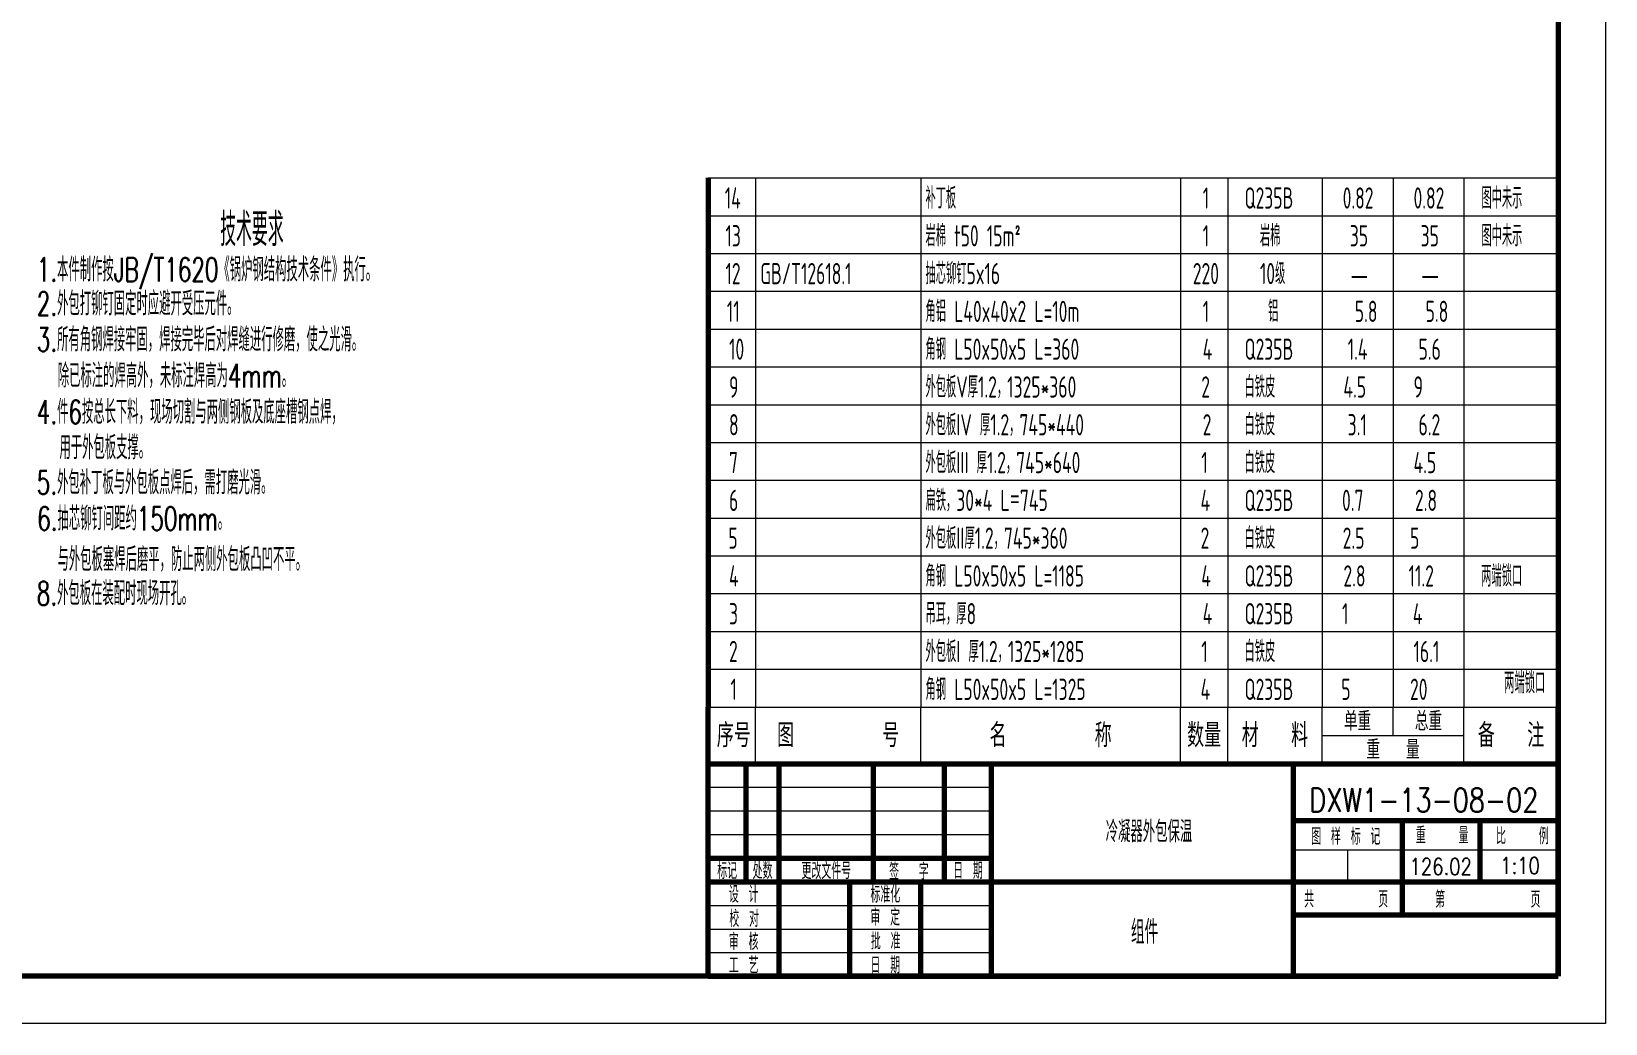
# Model space of a CAD drawing. Header units: millimetres. Extents: x 176693 to 196875, y 147562 to 159646.
# Drawn here: x 193542 to 196875, y 151219 to 153319 of the extents above; entities that cross this region are included whole.
import ezdxf
from ezdxf.enums import TextEntityAlignment as Align

# ---------------------------------------------------------------- set-up
doc = ezdxf.new("R2010")
doc.units = ezdxf.units.MM
for name, color, linetype, lineweight in [('1轮廓实线层', 7, 'Continuous', 70), ('2细线层', 4, 'Continuous', 18), ('6文字层', 3, 'Continuous', 18), ('图框层', 7, 'Continuous', 18)]:
    doc.layers.add(name, color=color, linetype=linetype, lineweight=lineweight)
doc.styles.add('HC_TEXTSTYLE', font='isocp.shx', dxfattribs={"width": 0.667, "bigfont": 'gbcbig.shx'})
doc.styles.add('HZTXT', font='simplex.shx', dxfattribs={"bigfont": 'gbcbig.shx'})
doc.styles.add('PC_TEXTSTYLE', font='txt.shx', dxfattribs={"width": 0.8, "bigfont": 'gbcbig.shx'})

# ---------------------------------------------------------------- blocks, each defined once
blk = doc.blocks.new('双良明细表')
at = {"layer": '1轮廓实线层'}
for p, q in [((-180, 8), (-180, 0)), ((0, 8), (0, 0))]:
    blk.add_line(p, q, dxfattribs=at)
at = {"layer": '2细线层'}
for p, q in [((-180, 8), (0, 8)), ((-170, 8), (-170, 0)), ((-135, 8), (-135, 0)), ((-80, 8), (-80, 0)), ((-70, 8), (-70, 0)), ((-50, 8), (-50, 0)), ((-35, 8), (-35, 0)), ((-20, 8), (-20, 0)), ((-180, 0), (0, 0))]:
    blk.add_line(p, q, dxfattribs=at)
at = {"layer": '6文字层', "style": 'HC_TEXTSTYLE'}
for tag, p, p2 in [('序号', (-179, 1.5), (-171, 1.5)), ('代号', (-169, 1.5), (-136, 1.5)), ('名称', (-134, 1.5), (-81, 1.5)), ('数量', (-79, 1.5), (-71, 1.5)), ('材料', (-69, 1.5), (-51, 1.5)), ('单重', (-49, 1.5), (-36, 1.5)), ('总重', (-34, 1.5), (-21, 1.5)), ('备注', (-19, 1.5), (-1, 1.5))]:
    blk.add_attdef(tag, text='', height=4.5, dxfattribs=at).set_placement(p, p2, align=Align.FIT)
blk = doc.blocks.new('双良明细表$INVTITLE')
at = {"layer": '1轮廓实线层'}
for p, q in [((-180, 0), (-180, 12)), ((0, 0), (0, 12))]:
    blk.add_line(p, q, dxfattribs=at)
at = {"layer": '2细线层'}
for p, q in [((-170, 0), (-170, 12)), ((-135, 0), (-135, 12)), ((-80, 0), (-80, 12)), ((-70, 0), (-70, 12)), ((-50, 0), (-50, 12)), ((-35, 6), (-35, 12)), ((-20, 0), (-20, 12)), ((-50, 6), (-20, 6))]:
    blk.add_line(p, q, dxfattribs=at)
at = {"layer": '6文字层', "style": 'HZTXT'}
for s, height, p in [('单重', 4, (-42.5, 9)), ('总重', 4, (-27.5, 9)), ('序号', 5, (-174.59, 6)), ('图     号', 5, (-152.5, 6)), ('名     称', 5, (-107.5, 6)), ('数量', 5, (-75, 6)), ('材  料', 5, (-60, 6)), ('备  注', 5, (-10, 6)), ('重  量', 4, (-35, 3))]:
    blk.add_text(s, height=height, dxfattribs=at).set_placement(p, align=Align.MIDDLE_CENTER)

msp = doc.modelspace()

# ---------------------------------------------------------------- linework, layer by layer
at = {"color": 1}
for p, q in [((196337.356, 152799.565), (196369.243, 152799.565)), ((196487.356, 152799.565), (196519.243, 152799.565))]:
    msp.add_line(p, q, dxfattribs=at)
at = {"layer": '1轮廓实线层'}
for p, q in [((196774.672, 155318.636), (196774.672, 151318.636)), ((194974.672, 151768.636), (196774.672, 151768.636)), ((194974.672, 151318.636), (194974.672, 151768.636)), ((194974.672, 151318.636), (194974.672, 151768.636)), ((195054.672, 151518.636), (195054.672, 151768.636)), ((195124.672, 151518.636), (195124.672, 151768.636)), ((195324.672, 151518.636), (195324.672, 151768.636)), ((195474.672, 151518.636), (195474.672, 151768.636)), ((195574.672, 151318.636), (195574.672, 151768.636)), ((196214.145, 151318.636), (196214.145, 151768.636)), ((196774.672, 151318.636), (196774.672, 151768.636)), ((196214.145, 151648.636), (196774.672, 151648.636)), ((196444.469, 151448.636), (196444.469, 151648.636)), ((196609.57, 151518.636), (196609.57, 151648.636)), ((194974.672, 151568.636), (195574.672, 151568.636)), ((194974.672, 151518.636), (195574.672, 151518.636)), ((195124.672, 151318.636), (195124.672, 151518.636)), ((195274.672, 151318.636), (195274.672, 151518.636)), ((195424.672, 151318.636), (195424.672, 151518.636)), ((195574.672, 151518.636), (196774.672, 151518.636)), ((196214.145, 151448.636), (196774.672, 151448.636)), ((196774.672, 151318.636), (191184.672, 151318.636)), ((194974.672, 151318.636), (196774.672, 151318.636))]:
    msp.add_line(p, q, dxfattribs=at)
at = {"layer": '2细线层'}
for p, q in [((196874.672, 155418.636), (196874.672, 151218.636)), ((196874.672, 151218.636), (190934.672, 151218.636))]:
    msp.add_line(p, q, dxfattribs=at)
at = {"layer": '2细线层', "color": 161}
for p, q in [((194974.672, 151718.636), (195574.672, 151718.636)), ((194974.672, 151668.636), (195574.672, 151668.636)), ((194974.672, 151618.636), (195574.672, 151618.636)), ((194974.672, 151468.636), (195574.672, 151468.636)), ((194974.672, 151418.636), (195574.672, 151418.636)), ((194974.672, 151368.636), (195574.672, 151368.636))]:
    msp.add_line(p, q, dxfattribs=at)
at = {"layer": '2细线层', "color": 75}
msp.add_line((196329.307, 151518.636), (196329.307, 151586.039), dxfattribs=at)
at = {"layer": '图框层'}
msp.add_line((196214.145, 151586.039), (196774.672, 151586.039), dxfattribs=at)

# ---------------------------------------------------------------- block references
at = {"layer": '1轮廓实线层'}
ref = msp.add_blockref('双良明细表', (196774.672, 152928.636), dxfattribs=dict(at, xscale=10, yscale=10, zscale=10))
ref.add_attrib('序号', '14', (195009.665, 152943.636), dxfattribs={"layer": '6文字层', "height": 45, "style": 'HC_TEXTSTYLE', "width": 0.667})
ref.add_attrib('名称', '补丁板', (195434.672, 152943.636), dxfattribs={"layer": '6文字层', "height": 45, "style": 'HC_TEXTSTYLE', "width": 0.667})
ref.add_attrib('数量', '1', (196021.671, 152943.636), dxfattribs={"layer": '6文字层', "height": 45, "style": 'HC_TEXTSTYLE', "width": 0.667})
ref.add_attrib('材料', 'Q235B', (196110.14, 152943.636), dxfattribs={"layer": '6文字层', "height": 45, "style": 'HC_TEXTSTYLE', "width": 0.667})
ref.add_attrib('单重', '0.82', (196318.14, 152943.636), dxfattribs={"layer": '6文字层', "height": 45, "style": 'HC_TEXTSTYLE', "width": 0.667})
ref.add_attrib('总重', '0.82', (196468.14, 152943.636), dxfattribs={"layer": '6文字层', "height": 45, "style": 'HC_TEXTSTYLE', "width": 0.667})
ref.add_attrib('备注', '图中未示', (196612.002, 152943.636), dxfattribs={"layer": '6文字层', "height": 45, "style": 'HC_TEXTSTYLE', "width": 0.667})
ref = msp.add_blockref('双良明细表', (196774.672, 152848.636), dxfattribs=dict(at, xscale=10, yscale=10, zscale=10))
ref.add_attrib('序号', '13', (195011.165, 152863.636), dxfattribs={"layer": '6文字层', "height": 45, "style": 'HC_TEXTSTYLE', "width": 0.667})
ref.add_attrib('名称', '岩棉 t50 15m%%178', (195434.672, 152863.636), dxfattribs={"layer": '6文字层', "height": 45, "style": 'HC_TEXTSTYLE', "width": 0.67})
ref.add_attrib('数量', '1', (196021.671, 152863.636), dxfattribs={"layer": '6文字层', "height": 45, "style": 'HC_TEXTSTYLE', "width": 0.667})
ref.add_attrib('材料', '岩棉', (196142.851, 152863.636), dxfattribs={"layer": '6文字层', "height": 45, "style": 'HC_TEXTSTYLE', "width": 0.667})
ref.add_attrib('单重', '35', (196333.152, 152863.636), dxfattribs={"layer": '6文字层', "height": 45, "style": 'HC_TEXTSTYLE', "width": 0.67})
ref.add_attrib('总重', '35', (196483.152, 152863.636), dxfattribs={"layer": '6文字层', "height": 45, "style": 'HC_TEXTSTYLE', "width": 0.67})
ref.add_attrib('备注', '图中未示', (196612.002, 152863.636), dxfattribs={"layer": '6文字层', "height": 45, "style": 'HC_TEXTSTYLE', "width": 0.667})
ref = msp.add_blockref('双良明细表', (196774.672, 152768.636), dxfattribs=dict(at, xscale=10, yscale=10, zscale=10))
ref.add_attrib('序号', '12', (195011.161, 152783.636), dxfattribs={"layer": '6文字层', "height": 45, "style": 'HC_TEXTSTYLE', "width": 0.667})
ref.add_attrib('代号', 'GB/T12618.1', (195084.672, 152783.636), dxfattribs={"layer": '6文字层', "height": 45, "style": 'HC_TEXTSTYLE', "width": 0.667})
ref.add_attrib('名称', '抽芯铆钉5x16', (195434.672, 152783.636), dxfattribs={"layer": '6文字层', "height": 45, "style": 'HC_TEXTSTYLE', "width": 0.67})
ref.add_attrib('数量', '220', (196000.648, 152783.636), dxfattribs={"layer": '6文字层', "height": 45, "style": 'HC_TEXTSTYLE', "width": 0.67})
ref.add_attrib('材料', '10级', (196142.934, 152783.636), dxfattribs={"layer": '6文字层', "height": 45, "style": 'HC_TEXTSTYLE', "width": 0.667})
ref = msp.add_blockref('双良明细表', (196774.672, 152688.636), dxfattribs=dict(at, xscale=10, yscale=10, zscale=10))
ref.add_attrib('序号', '11', (195014.167, 152703.636), dxfattribs={"layer": '6文字层', "height": 45, "style": 'HC_TEXTSTYLE', "width": 0.667})
ref.add_attrib('名称', '角铝 L40x40x2 L=10m', (195434.672, 152703.636), dxfattribs={"layer": '6文字层', "height": 45, "style": 'HC_TEXTSTYLE', "width": 0.67})
ref.add_attrib('数量', '1', (196021.671, 152703.636), dxfattribs={"layer": '6文字层', "height": 45, "style": 'HC_TEXTSTYLE', "width": 0.667})
ref.add_attrib('材料', '铝', (196160.221, 152703.636), dxfattribs={"layer": '6文字层', "height": 45, "style": 'HC_TEXTSTYLE', "width": 0.667})
ref.add_attrib('单重', '5.8', (196343.669, 152703.636), dxfattribs={"layer": '6文字层', "height": 45, "style": 'HC_TEXTSTYLE', "width": 0.67})
ref.add_attrib('总重', '5.8', (196493.669, 152703.636), dxfattribs={"layer": '6文字层', "height": 45, "style": 'HC_TEXTSTYLE', "width": 0.67})
ref = msp.add_blockref('双良明细表', (196774.672, 152608.636), dxfattribs=dict(at, xscale=10, yscale=10, zscale=10))
ref.add_attrib('序号', '10', (195018.669, 152623.636), dxfattribs={"layer": '6文字层', "height": 45, "style": 'HC_TEXTSTYLE', "width": 0.67})
ref.add_attrib('名称', '角钢 L50x50x5 L=360', (195434.672, 152623.636), dxfattribs={"layer": '6文字层', "height": 45, "style": 'HC_TEXTSTYLE', "width": 0.67})
ref.add_attrib('数量', '4', (196021.671, 152623.636), dxfattribs={"layer": '6文字层', "height": 45, "style": 'HC_TEXTSTYLE', "width": 0.67})
ref.add_attrib('材料', 'Q235B', (196110.14, 152623.636), dxfattribs={"layer": '6文字层', "height": 45, "style": 'HC_TEXTSTYLE', "width": 0.667})
ref.add_attrib('单重', '1.4', (196328.662, 152623.636), dxfattribs={"layer": '6文字层', "height": 45, "style": 'HC_TEXTSTYLE', "width": 0.67})
ref.add_attrib('总重', '5.6', (196478.662, 152623.636), dxfattribs={"layer": '6文字层', "height": 45, "style": 'HC_TEXTSTYLE', "width": 0.67})
ref = msp.add_blockref('双良明细表', (196774.672, 152528.636), dxfattribs=dict(at, xscale=10, yscale=10, zscale=10))
ref.add_attrib('序号', '9', (195018.645, 152543.636), dxfattribs={"layer": '6文字层', "height": 45, "style": 'HC_TEXTSTYLE', "width": 0.67})
ref.add_attrib('名称', '外包板V厚1.2，1325*360', (195434.672, 152543.636), dxfattribs={"layer": '6文字层', "height": 45, "style": 'HC_TEXTSTYLE', "width": 0.67})
ref.add_attrib('数量', '2', (196018.665, 152543.636), dxfattribs={"layer": '6文字层', "height": 45, "style": 'HC_TEXTSTYLE', "width": 0.667})
ref.add_attrib('材料', '白铁皮', (196110.14, 152543.636), dxfattribs={"layer": '6文字层', "height": 45, "style": 'HC_TEXTSTYLE', "width": 0.67})
ref.add_attrib('单重', '4.5', (196319.657, 152543.636), dxfattribs={"layer": '6文字层', "height": 45, "style": 'HC_TEXTSTYLE', "width": 0.67})
ref.add_attrib('总重', '9', (196468.152, 152543.636), dxfattribs={"layer": '6文字层', "height": 45, "style": 'HC_TEXTSTYLE', "width": 0.67})
ref = msp.add_blockref('双良明细表', (196774.672, 152448.636), dxfattribs=dict(at, xscale=10, yscale=10, zscale=10))
ref.add_attrib('序号', '8', (195018.669, 152463.636), dxfattribs={"layer": '6文字层', "height": 45, "style": 'HC_TEXTSTYLE', "width": 0.667})
ref.add_attrib('名称', '外包板IV 厚1.2，745*440', (195434.672, 152463.636), dxfattribs={"layer": '6文字层', "height": 45, "style": 'HC_TEXTSTYLE', "width": 0.67})
ref.add_attrib('数量', '2', (196021.671, 152463.636), dxfattribs={"layer": '6文字层', "height": 45, "style": 'HC_TEXTSTYLE', "width": 0.67})
ref.add_attrib('材料', '白铁皮', (196110.14, 152463.636), dxfattribs={"layer": '6文字层', "height": 45, "style": 'HC_TEXTSTYLE', "width": 0.67})
ref.add_attrib('单重', '3.1', (196328.662, 152463.636), dxfattribs={"layer": '6文字层', "height": 45, "style": 'HC_TEXTSTYLE', "width": 0.67})
ref.add_attrib('总重', '6.2', (196478.662, 152463.636), dxfattribs={"layer": '6文字层', "height": 45, "style": 'HC_TEXTSTYLE', "width": 0.67})
ref = msp.add_blockref('双良明细表', (196774.672, 152368.636), dxfattribs=dict(at, xscale=10, yscale=10, zscale=10))
ref.add_attrib('序号', '7', (195018.645, 152383.636), dxfattribs={"layer": '6文字层', "height": 45, "style": 'HC_TEXTSTYLE', "width": 0.67})
ref.add_attrib('名称', '外包板III 厚1.2，745*640', (195434.672, 152383.636), dxfattribs={"layer": '6文字层', "height": 45, "style": 'HC_TEXTSTYLE', "width": 0.67})
ref.add_attrib('数量', '1', (196018.665, 152383.636), dxfattribs={"layer": '6文字层', "height": 45, "style": 'HC_TEXTSTYLE', "width": 0.67})
ref.add_attrib('材料', '白铁皮', (196110.14, 152383.636), dxfattribs={"layer": '6文字层', "height": 45, "style": 'HC_TEXTSTYLE', "width": 0.67})
ref.add_attrib('总重', '4.5', (196468.152, 152383.636), dxfattribs={"layer": '6文字层', "height": 45, "style": 'HC_TEXTSTYLE', "width": 0.67})
ref = msp.add_blockref('双良明细表', (196774.672, 152288.636), dxfattribs=dict(at, xscale=10, yscale=10, zscale=10))
ref.add_attrib('序号', '6', (195018.669, 152303.636), dxfattribs={"layer": '6文字层', "height": 45, "style": 'HC_TEXTSTYLE', "width": 0.67})
ref.add_attrib('名称', '扁铁，30*4 L＝745', (195434.672, 152303.636), dxfattribs={"layer": '6文字层', "height": 45, "style": 'HC_TEXTSTYLE', "width": 0.67})
ref.add_attrib('数量', '4', (196017.168, 152303.636), dxfattribs={"layer": '6文字层', "height": 45, "style": 'HC_TEXTSTYLE', "width": 0.667})
ref.add_attrib('材料', 'Q235B', (196110.14, 152303.636), dxfattribs={"layer": '6文字层', "height": 45, "style": 'HC_TEXTSTYLE', "width": 0.667})
ref.add_attrib('单重', '0.7', (196316.644, 152303.636), dxfattribs={"layer": '6文字层', "height": 45, "style": 'HC_TEXTSTYLE', "width": 0.67})
ref.add_attrib('总重', '2.8', (196471.1, 152303.636), dxfattribs={"layer": '6文字层', "height": 45, "style": 'HC_TEXTSTYLE', "width": 0.67})
ref = msp.add_blockref('双良明细表', (196774.672, 152208.636), dxfattribs=dict(at, xscale=10, yscale=10, zscale=10))
ref.add_attrib('序号', '5', (195017.168, 152223.636), dxfattribs={"layer": '6文字层', "height": 45, "style": 'HC_TEXTSTYLE', "width": 0.67})
ref.add_attrib('名称', '外包板II厚1.2，745*360', (195434.672, 152223.636), dxfattribs={"layer": '6文字层', "height": 45, "style": 'HC_TEXTSTYLE', "width": 0.67})
ref.add_attrib('数量', '2', (196017.168, 152223.636), dxfattribs={"layer": '6文字层', "height": 45, "style": 'HC_TEXTSTYLE', "width": 0.67})
ref.add_attrib('材料', '白铁皮', (196110.14, 152223.636), dxfattribs={"layer": '6文字层', "height": 45, "style": 'HC_TEXTSTYLE', "width": 0.67})
ref.add_attrib('单重', '2.5', (196318.102, 152223.636), dxfattribs={"layer": '6文字层', "height": 45, "style": 'HC_TEXTSTYLE', "width": 0.67})
ref.add_attrib('总重', '5', (196460.648, 152223.636), dxfattribs={"layer": '6文字层', "height": 45, "style": 'HC_TEXTSTYLE', "width": 0.67})
ref = msp.add_blockref('双良明细表', (196774.672, 152128.636), dxfattribs=dict(at, xscale=10, yscale=10, zscale=10))
ref.add_attrib('序号', '4', (195018.669, 152143.636), dxfattribs={"layer": '6文字层', "height": 45, "style": 'HC_TEXTSTYLE', "width": 0.67})
ref.add_attrib('名称', '角钢 L50x50x5 L=1185', (195434.672, 152143.636), dxfattribs={"layer": '6文字层', "height": 45, "style": 'HC_TEXTSTYLE', "width": 0.67})
ref.add_attrib('数量', '4', (196018.669, 152143.636), dxfattribs={"layer": '6文字层', "height": 45, "style": 'HC_TEXTSTYLE', "width": 0.67})
ref.add_attrib('材料', 'Q235B', (196110.14, 152143.636), dxfattribs={"layer": '6文字层', "height": 45, "style": 'HC_TEXTSTYLE', "width": 0.667})
ref.add_attrib('单重', '2.8', (196319.657, 152143.636), dxfattribs={"layer": '6文字层', "height": 45, "style": 'HC_TEXTSTYLE', "width": 0.67})
ref.add_attrib('总重', '11.2', (196457.651, 152143.636), dxfattribs={"layer": '6文字层', "height": 45, "style": 'HC_TEXTSTYLE', "width": 0.67})
ref.add_attrib('备注', '两端锁口', (196611.446, 152143.636), dxfattribs={"layer": '6文字层', "height": 45, "style": 'HC_TEXTSTYLE', "width": 0.67})
ref = msp.add_blockref('双良明细表', (196774.672, 152048.636), dxfattribs=dict(at, xscale=10, yscale=10, zscale=10))
ref.add_attrib('序号', '3', (195018.665, 152063.636), dxfattribs={"layer": '6文字层', "height": 45, "style": 'HC_TEXTSTYLE', "width": 0.67})
ref.add_attrib('名称', '吊耳，厚8', (195434.672, 152063.636), dxfattribs={"layer": '6文字层', "height": 45, "style": 'HC_TEXTSTYLE', "width": 0.67})
ref.add_attrib('数量', '4', (196021.671, 152063.636), dxfattribs={"layer": '6文字层', "height": 45, "style": 'HC_TEXTSTYLE', "width": 0.67})
ref.add_attrib('材料', 'Q235B', (196110.14, 152063.636), dxfattribs={"layer": '6文字层', "height": 45, "style": 'HC_TEXTSTYLE', "width": 0.667})
ref.add_attrib('单重', '1', (196316.651, 152063.636), dxfattribs={"layer": '6文字层', "height": 45, "style": 'HC_TEXTSTYLE', "width": 0.67})
ref.add_attrib('总重', '4', (196466.651, 152063.636), dxfattribs={"layer": '6文字层', "height": 45, "style": 'HC_TEXTSTYLE', "width": 0.67})
ref = msp.add_blockref('双良明细表', (196774.672, 151968.636), dxfattribs=dict(at, xscale=10, yscale=10, zscale=10))
ref.add_attrib('序号', '2', (195018.645, 151983.636), dxfattribs={"layer": '6文字层', "height": 45, "style": 'HC_TEXTSTYLE', "width": 0.67})
ref.add_attrib('名称', '外包板I 厚1.2，1325*1285', (195434.672, 151983.636), dxfattribs={"layer": '6文字层', "height": 45, "style": 'HC_TEXTSTYLE', "width": 0.67})
ref.add_attrib('数量', '1', (196018.665, 151983.636), dxfattribs={"layer": '6文字层', "height": 45, "style": 'HC_TEXTSTYLE', "width": 0.67})
ref.add_attrib('材料', '白铁皮', (196110.14, 151983.636), dxfattribs={"layer": '6文字层', "height": 45, "style": 'HC_TEXTSTYLE', "width": 0.67})
ref.add_attrib('总重', '16.1', (196468.152, 151983.636), dxfattribs={"layer": '6文字层', "height": 45, "style": 'HC_TEXTSTYLE', "width": 0.67})
ref = msp.add_blockref('双良明细表', (196774.672, 151888.636), dxfattribs=dict(at, xscale=10, yscale=10, zscale=10))
ref.add_attrib('序号', '1', (195021.671, 151903.636), dxfattribs={"layer": '6文字层', "height": 45, "style": 'HC_TEXTSTYLE', "width": 0.667})
ref.add_attrib('名称', '角钢 L50x50x5 L=1325', (195434.672, 151903.636), dxfattribs={"layer": '6文字层', "height": 45, "style": 'HC_TEXTSTYLE', "width": 0.67})
ref.add_attrib('数量', '4', (196017.168, 151903.636), dxfattribs={"layer": '6文字层', "height": 45, "style": 'HC_TEXTSTYLE', "width": 0.667})
ref.add_attrib('材料', 'Q235B', (196110.14, 151903.636), dxfattribs={"layer": '6文字层', "height": 45, "style": 'HC_TEXTSTYLE', "width": 0.667})
ref.add_attrib('单重', '5', (196315.155, 151903.636), dxfattribs={"layer": '6文字层', "height": 45, "style": 'HC_TEXTSTYLE', "width": 0.67})
ref.add_attrib('总重', '20', (196460.653, 151903.636), dxfattribs={"layer": '6文字层', "height": 45, "style": 'HC_TEXTSTYLE', "width": 0.67})
ref.add_attrib('备注', '两端锁口', (196660.067, 151917.317), dxfattribs={"layer": '6文字层', "height": 45, "style": 'HC_TEXTSTYLE', "width": 0.67})
at = {"layer": '图框层', "xscale": 10, "yscale": 10, "zscale": 10}
msp.add_blockref('双良明细表$INVTITLE', (196774.672, 151768.636), dxfattribs=at)

# ---------------------------------------------------------------- texts
at = {"layer": '6文字层', "style": 'PC_TEXTSTYLE', "width": 0.667}
for s, height, p in [('技术要求', 70, (193941.108, 152864.414)), ('1.本件制作按JB/T1620《锅炉钢结构技术条件》执行。', 50, (193552.875, 152789.52)), ('2.外包打铆钉固定时应避开受压元件。', 50, (193552.875, 152717.432)), ('3.所有角钢焊接牢固，焊接完毕后对焊缝进行修磨，使之光滑。', 50, (193552.875, 152641.504)), ('除已标注的焊高外，未标注焊高为4mm。', 50, (193597.282, 152564.932)), ('4.件6按总长下料，现场切割与两侧钢板及底座槽钢点焊，', 50, (193552.875, 152488.132)), ('用于外包板支撑。', 50, (193600.762, 152413.094)), ('5.外包补丁板与外包板点焊后，需打磨光滑。', 50, (193552.875, 152338.889)), ('6.抽芯铆钉间距约150mm。', 50, (193553.752, 152262.563)), ('与外包板塞焊后磨平，防止两侧外包板凸凹不平。', 50, (193596.707, 152176.223)), ('8.外包板在装配时现场开孔。', 50, (193552.875, 152104.187))]:
    msp.add_text(s, height=height, dxfattribs=at).set_placement(p)
at = {"layer": '6文字层', "color": 41, "style": 'PC_TEXTSTYLE', "width": 0.8}
for s, height, p in [('DXW1-13-08-02', 50, (196490.148, 151666.505)), ('冷凝器外包保温', 45.5, (195907.903, 151602.276)), ('126.02', 35, (196525.777, 151533.404)), ('1:10', 35, (196693.734, 151535.482))]:
    msp.add_text(s, height=height, dxfattribs=at).set_placement(p, align=Align.CENTER)
at = {"layer": '6文字层', "color": 41, "style": 'PC_TEXTSTYLE', "width": 0.667}
for s, p in [(' 图 样 标 记 ', (196324.672, 151616.252)), (' 重   量 ', (196528.838, 151618.723)), (' 比   例 ', (196698.751, 151617.19)), ('标记', (195014.672, 151543.636)), ('处数', (195089.672, 151543.636)), (' 更改文件号 ', (195224.672, 151543.636)), (' 签  字 ', (195399.579, 151542.353)), (' 日 期 ', (195524.672, 151543.636)), (' 设 计 ', (195049.672, 151493.636)), ('标准化', (195349.672, 151493.636)), ('共      页', (196325.408, 151483.195)), ('第        页', (196625.408, 151483.195)), (' 校 对 ', (195050.688, 151442.363)), (' 审 定 ', (195349.34, 151445.409)), (' 审 核 ', (195049.672, 151393.636)), ('批 准', (195350.356, 151394.651)), ('工 艺', (195049.672, 151343.636)), (' 日 期 ', (195349.672, 151343.636))]:
    msp.add_text(s, height=35, dxfattribs=at).set_placement(p, align=Align.MIDDLE)
at = {"layer": '6文字层', "color": 41, "style": 'PC_TEXTSTYLE', "width": 0.8}
msp.add_text('组件', height=50, rotation=0.465499, dxfattribs=at).set_placement((195898.811, 151387.213), align=Align.CENTER)

doc.saveas('drawing.dxf')
